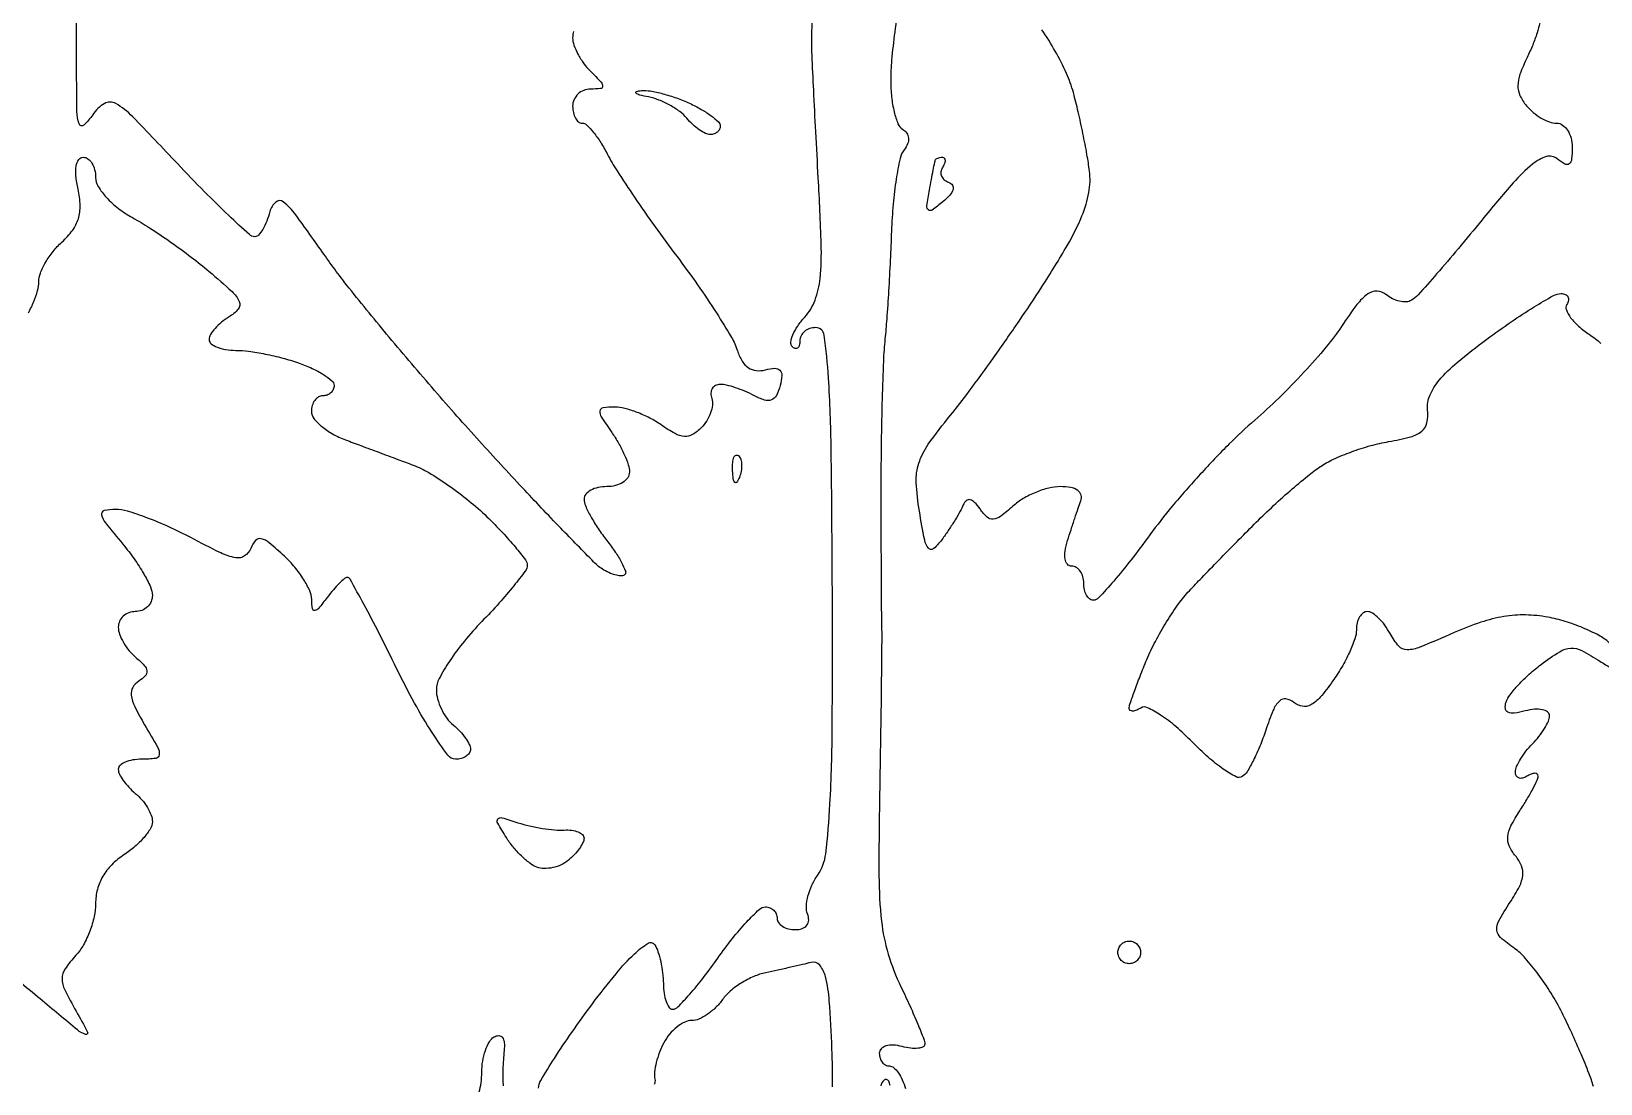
# Model space of a CAD drawing. Extents: x 0 to 102, y 0 to 135.
# Drawn here: x 29.55 to 41.24, y 35.82 to 43.66 of the extents above; entities that cross this region are included whole.
import ezdxf

# ---------------------------------------------------------------- set-up
doc = ezdxf.new("R2010")
doc.units = 0
doc.header["$MEASUREMENT"] = 0

msp = doc.modelspace()

# ---------------------------------------------------------------- linework, layer by layer
for points in [[(33.3324, 35.790582, -0.13631), (33.348091, 35.847068, -0.006824), (33.450293, 36.011707, -0.010555), (33.579981, 36.20527, -0.007407), (33.733738, 36.417832, -0.011528), (33.909323, 36.642167, -0.031388), (34.046723, 36.789684, -0.047762), (34.147523, 36.868349, -0.414393), (34.197743, 36.8572, -0.062143), (34.22193, 36.806154, -0.025117), (34.242381, 36.731719, -0.024384), (34.256603, 36.648453, -0.028407), (34.261705, 36.56835, 0.034101), (34.267182, 36.495441, 0.051904), (34.282687, 36.433915, 0.067286), (34.305009, 36.391553, 0.242458), (34.331314, 36.378, 0.202617), (34.36977, 36.394251, 0.011769), (34.458387, 36.489831, 0.016345), (34.560197, 36.612837, 0.01118), (34.667971, 36.7587, -0.014109), (34.777051, 36.904535, -0.019908), (34.882851, 37.027569, -0.016529), (34.975606, 37.120753, -0.190933), (35.022657, 37.1394, -0.096973), (35.055611, 37.132948, -0.097435), (35.083637, 37.114549, -0.098416), (35.102402, 37.087084, -0.101142), (35.109, 37.0548, 0.157984), (35.119456, 37.022533, 0.097154), (35.148936, 36.995051, 0.07906), (35.192962, 36.976497, 0.060338), (35.244951, 36.9702, 0.079379), (35.296663, 36.978462, 0.149544), (35.330905, 37.002585, 0.161602), (35.344204, 37.040213, 0.096728), (35.335933, 37.087388, -0.107237), (35.32715, 37.144441, -0.047772), (35.339055, 37.219952, -0.044299), (35.36761, 37.300574, -0.045552), (35.40971, 37.374108, 0.124022), (35.471433, 37.536011, 0.016334), (35.502809, 37.905203, 0.011578), (35.519651, 38.48661, 0.002463), (35.52054, 39.498821, 0.00206), (35.511999, 40.544546, 0.012907), (35.491641, 41.078627, 0.017055), (35.460321, 41.397147, 0.376024), (35.395413, 41.454, 0.082832), (35.350647, 41.446533, 0.092586), (35.312631, 41.425007, 0.100605), (35.287211, 41.392946, 0.118008), (35.2782, 41.3553, -0.057674), (35.274268, 41.321326, -0.173341), (35.261785, 41.302008, -0.253183), (35.243567, 41.299108, -0.112299), (35.222319, 41.312481, -0.236294), (35.211326, 41.345507, -0.064071), (35.226498, 41.400176, -0.050464), (35.262192, 41.465585, -0.03381), (35.315019, 41.532544, 0.094494), (35.391578, 41.658221, 0.065572), (35.429228, 41.820668, 0.032504), (35.437382, 42.076924, 0.005416), (35.415694, 42.569413, -0.000603), (35.397252, 42.912937, -0.00082), (35.38149, 43.223025, -0.000541), (35.368962, 43.483474, -0.009265), (35.366528, 43.569, -0.012382), (35.367837, 43.657177, -0.000535), (35.380412, 43.966193, -0.000913)], [(33.592472, 43.660548, 0.064795), (33.5862, 43.61235, 0.086115), (33.595543, 43.558505, 0.036795), (33.625252, 43.491469, 0.035009), (33.668269, 43.422965, 0.038692), (33.719143, 43.363543, -0.008694), (33.797847, 43.282053, -0.18989), (33.809786, 43.25175, -0.385629), (33.793968, 43.234291, -0.024648), (33.719143, 43.2306, 0.094386), (33.668397, 43.220935, 0.09673), (33.625252, 43.193323, 0.098961), (33.596371, 43.152121, 0.103894), (33.5862, 43.1037, 0.05344), (33.591404, 43.055151, 0.073221), (33.606852, 43.014077, 0.093006), (33.629676, 42.986501, 0.175242), (33.656504, 42.9768, -0.193455), (33.690903, 42.962973, -0.030696), (33.741186, 42.908459, -0.030219), (33.795252, 42.833245, -0.0223), (33.846057, 42.74415, 0.024848), (33.916955, 42.621277, 0.00602), (34.0465, 42.425715, 0.006161), (34.200743, 42.204756, 0.006091), (34.360962, 41.986815, -0.008741), (34.516653, 41.772663, -0.010091), (34.657269, 41.563087, -0.009255), (34.769192, 41.381465, -0.056669), (34.814065, 41.28113, 0.057835), (34.848536, 41.204531, 0.108893), (34.894807, 41.155392, 0.124522), (34.952838, 41.13416, 0.089932), (35.021831, 41.139441, -0.048222), (35.092801, 41.150851, -0.224298), (35.130329, 41.135938, -0.211726), (35.143964, 41.096639, -0.043139), (35.131237, 41.022296, -0.051859), (35.103441, 40.948316, -0.18869), (35.066874, 40.915276, -0.172747), (35.015283, 40.914262, -0.04226), (34.936023, 40.948421, 0.022989), (34.869814, 40.980031, 0.020557), (34.798493, 41.006742, 0.021065), (34.732419, 41.025394, 0.058315), (34.684512, 41.031, 0.11837), (34.650236, 41.02277, 0.142093), (34.626137, 41.000158, 0.127945), (34.616325, 40.96609, 0.087133), (34.622298, 40.926005, -0.107633), (34.627511, 40.877615, -0.05841), (34.61417, 40.819007, -0.054177), (34.585643, 40.759764, -0.057161), (34.545481, 40.709195, -0.063173), (34.479083, 40.657746, -0.151337), (34.419112, 40.643537, -0.110551), (34.34926, 40.664226, -0.025718), (34.244909, 40.72959, 0.033488), (34.161251, 40.780199, 0.027536), (34.066017, 40.822963, 0.028383), (33.973838, 40.852516, 0.063458), (33.900979, 40.8618, 0.031128), (33.813135, 40.856326, 0.343114), (33.789788, 40.832973, 0.17572), (33.799612, 40.789784, 0.009863), (33.877503, 40.673776, -0.024165), (33.927909, 40.593856, -0.023973), (33.970514, 40.509237, -0.024662), (34.000464, 40.431832, -0.080139), (34.0092, 40.377676, -0.154231), (33.996176, 40.336458, -0.097879), (33.959497, 40.301347, -0.080347), (33.904697, 40.277655, -0.06201), (33.84, 40.2696, 0.052648), (33.775265, 40.262765, 0.072495), (33.720502, 40.242456, 0.092396), (33.68372, 40.212459, 0.177425), (33.6708, 40.177194, 0.104882), (33.681207, 40.128128, 0.021478), (33.720851, 40.048303, 0.021738), (33.77596, 39.957885, 0.018921), (33.841185, 39.868179, -0.01778), (33.903798, 39.782476, -0.027976), (33.950609, 39.704289, -0.026838), (33.979844, 39.640522, -0.298849), (33.97443, 39.61443, -0.197385), (33.951991, 39.605058, -0.055493), (33.913476, 39.609117, -0.04687), (33.86706, 39.623961, -0.03475), (33.81908, 39.648495, -0.062881), (33.743813, 39.70785, -0.002481), (33.498361, 39.959722, -0.004358), (33.211266, 40.262502, -0.003062), (32.893268, 40.608, -0.005725), (32.558214, 40.985121, -0.005133), (32.219315, 41.383675, -0.005152), (31.922469, 41.747688, -0.016036), (31.733037, 42.001196, 0.00526), (31.523999, 42.293888, 0.06801), (31.431161, 42.3903, 0.362756), (31.374585, 42.388743, 0.148967), (31.331336, 42.318446, -0.029799), (31.307894, 42.24659, -0.041474), (31.277998, 42.185921, -0.047714), (31.246445, 42.143194, -0.212972), (31.218667, 42.1308, -0.187371), (31.178494, 42.146402, -0.00415), (31.023331, 42.290718, -0.008838), (30.843851, 42.466562, -0.005788), (30.643002, 42.675201, 0.004016), (30.308257, 43.025403, 0.069235), (30.183554, 43.122521, 0.270956), (30.098146, 43.122028, 0.112895), (30.011467, 43.039674, -0.057963), (29.94573, 42.961934, -0.543952), (29.910726, 42.970623, -0.079258), (29.89438, 43.064201, -0.003685), (29.892, 43.387198), (29.892, 43.91465)], [(36.017652, 43.881955, 0.008695), (35.984823, 43.655276, 0.008803), (35.961927, 43.445722, 0.02281), (35.955, 43.29395, 0.026753), (35.961512, 43.172336, 0.033346), (35.981058, 43.060911, 0.03536), (36.009401, 42.972736, 0.16023), (36.043708, 42.931961, -0.104138), (36.074638, 42.902499, -0.131944), (36.087743, 42.865426, -0.116266), (36.081175, 42.823137, -0.069684), (36.05558, 42.778918, 0.112708), (36.024596, 42.712998, 0.014919), (35.996034, 42.560444, 0.016676), (35.973275, 42.374655, 0.013287), (35.960768, 42.1731, -0.003369), (35.951659, 41.957058, -0.002809), (35.939143, 41.727628, -0.002835), (35.925319, 41.517781, -0.00771), (35.912397, 41.3694, 0.015275), (35.900611, 41.2054, 0.00339), (35.89093, 40.924193, 0.003519), (35.884232, 40.599011, 0.003388), (35.881999, 40.2696, 0.000552), (35.882354, 39.946384, 0.000647), (35.883426, 39.639859, 0.000569), (35.884962, 39.380765, 0.003986), (35.886862, 39.2544, -0.007848), (35.887844, 39.120119, -0.000748), (35.884605, 38.792277, -0.000955), (35.879411, 38.401398, -0.000753), (35.872343, 37.978216, 0.005256), (35.867663, 37.370102, 0.02685), (35.886742, 37.032784, 0.04526), (35.936481, 36.788227, 0.039763), (36.030878, 36.545275, -0.005994), (36.099032, 36.399785, -0.008248), (36.156535, 36.267338, -0.005621), (36.201431, 36.15554, -0.092922), (36.2088, 36.11623, -0.29247), (36.196072, 36.096331, -0.083996), (36.159098, 36.086295, -0.056247), (36.104462, 36.08711, -0.032133), (36.0396, 36.099687, 0.049804), (35.974072, 36.11001, 0.086529), (35.919525, 36.10366, 0.126717), (35.883833, 36.082235, 0.197013), (35.8704, 36.049467, 0.077594), (35.876034, 36.013379, 0.090126), (35.892353, 35.98275, 0.100778), (35.916632, 35.962274, 0.125591), (35.945133, 35.955, -0.181596), (35.976952, 35.94305, -0.059916), (36.010911, 35.905298, -0.050447), (36.041676, 35.85056, -0.038887), (36.064113, 35.7858, -0.040966)], [(40.79031, 43.724537, -0.018515), (40.769061, 43.648398, -0.019709), (40.736529, 43.558887, -0.016052), (40.694926, 43.465755, 0.024967), (40.642059, 43.341507, 0.085234), (40.626185, 43.2554, 0.113201), (40.641906, 43.182777, 0.063608), (40.690521, 43.106205, 0.047337), (40.740226, 43.056692, 0.041244), (40.800604, 43.014813, 0.043364), (40.862062, 42.986081, 0.087884), (40.914459, 42.9768, -0.151959), (40.958904, 42.962973, -0.098283), (40.996766, 42.924055, -0.081129), (41.022307, 42.865895, -0.063057), (41.031, 42.797241, -0.024538), (41.026635, 42.708358, -0.208916), (41.007585, 42.674305, -0.299611), (40.974998, 42.67213, -0.044323), (40.91795, 42.711505, 0.252853), (40.838695, 42.727357, 0.096793), (40.736264, 42.672602, 0.04277), (40.591138, 42.532053, 0.008577), (40.359353, 42.256182, -0.004044), (40.182879, 42.042234, -0.005637), (40.021301, 41.853895, -0.003541), (39.882888, 41.698426, -0.070796), (39.834197, 41.657835, -0.127235), (39.795499, 41.645844, -0.067698), (39.745217, 41.650272, -0.060467), (39.691645, 41.669453, -0.057093), (39.643076, 41.701181, 0.169134), (39.577125, 41.725826, 0.163172), (39.508993, 41.704679, 0.074683), (39.427591, 41.625184, 0.015891), (39.312814, 41.463176, -0.028102), (39.198951, 41.310499, -0.012429), (39.032663, 41.121605, -0.012256), (38.846093, 40.929662, -0.016145), (38.666289, 40.764562, 0.0192), (38.476969, 40.588581, 0.010836), (38.26056, 40.361723, 0.010804), (38.051858, 40.123074, 0.017396), (37.885791, 39.91005, -0.008796), (37.74556, 39.723641, -0.013198), (37.616139, 39.566495, -0.008053), (37.503834, 39.441367, -0.208767), (37.463135, 39.4236, -0.176043), (37.436447, 39.433297, -0.092784), (37.413743, 39.460877, -0.072954), (37.398375, 39.50195, -0.053147), (37.3932, 39.5505, 0.069441), (37.386431, 39.599001, 0.085494), (37.366674, 39.640123, 0.100025), (37.337334, 39.667618, 0.13928), (37.302899, 39.6774, -0.216017), (37.270912, 39.691896, -0.140908), (37.253371, 39.729171, -0.081272), (37.253511, 39.789312, -0.034756), (37.272208, 39.86775, -0.002737), (37.297944, 39.94838, -0.002324), (37.325982, 40.033249, -0.002342), (37.352238, 40.1103, -0.006595), (37.371561, 40.16385, 0.160529), (37.373339, 40.207065, 0.173924), (37.348882, 40.241207, 0.10801), (37.296278, 40.262805, 0.043631), (37.218563, 40.2696, 0.061145), (37.133116, 40.259111, 0.03629), (37.035477, 40.227098, 0.035823), (36.941279, 40.180313, 0.050784), (36.865947, 40.124914, -0.021187), (36.773912, 40.048459, -0.142191), (36.719053, 40.027286, -0.211067), (36.673004, 40.043068, -0.054335), (36.620195, 40.103764, 0.038987), (36.580351, 40.152495, 0.144282), (36.54626, 40.172054, 0.24345), (36.517962, 40.165029, 0.114616), (36.495408, 40.133547, -0.029265), (36.472837, 40.087048, -0.009736), (36.43455, 40.021688, -0.009655), (36.389227, 39.950771, -0.010847), (36.342872, 39.884402, -0.044982), (36.276298, 39.808691, -0.428669), (36.237709, 39.810635, -0.129753), (36.208197, 39.871348, -0.006755), (36.168816, 40.086692, -0.029249), (36.145392, 40.300965, -0.091268), (36.164359, 40.444229, -0.076593), (36.235193, 40.584875, -0.016691), (36.400559, 40.801137, 0.01214), (36.539615, 40.979602, 0.004908), (36.720897, 41.229376, 0.004853), (36.910821, 41.502103, 0.006142), (37.080784, 41.757986, 0.011207), (37.270885, 42.06693, 0.034649), (37.379592, 42.286381, 0.051862), (37.431142, 42.461021, 0.077476), (37.43571, 42.619822, 0.012928), (37.416867, 42.743046, 0.006284), (37.386763, 42.899436, 0.006228), (37.351334, 43.061534, 0.008938), (37.315602, 43.204136, 0.040337), (37.264217, 43.347561, 0.022643), (37.180339, 43.512713, 0.02247), (37.079895, 43.672875, 0.033886)], [(29.533335, 41.564466, 0.029371), (29.573513, 41.648401, 0.030337), (29.60125, 41.730157, 0.066702), (29.61, 41.795458, -0.092896), (29.622128, 41.860171, -0.039265), (29.660644, 41.940107, -0.037098), (29.716434, 42.021366, -0.039874), (29.782405, 42.0914, 0.049586), (29.861255, 42.178427, 0.085422), (29.905121, 42.265511, 0.083267), (29.917978, 42.363829, 0.045053), (29.902583, 42.485212, -0.028674), (29.886766, 42.583933, -0.06622), (29.889068, 42.658874, -0.112994), (29.908165, 42.7056, -0.244127), (29.941678, 42.723, -0.161129), (29.976511, 42.711476, -0.096494), (30.006174, 42.678949, -0.077984), (30.02621, 42.63039, -0.058988), (30.033, 42.573038, 0.137956), (30.052147, 42.504964, 0.048479), (30.113767, 42.423102, 0.043646), (30.202742, 42.341626, 0.0388), (30.30795, 42.273202, -0.018813), (30.434422, 42.197958, -0.009354), (30.589113, 42.093704, -0.009271), (30.745582, 41.979555, -0.013446), (30.879, 41.87261, -0.009526), (31.049948, 41.722179, -0.104932), (31.10275, 41.648375, -0.2821), (31.094931, 41.592084, -0.086677), (31.02705, 41.533743, 0.036912), (30.970397, 41.494077, 0.041381), (30.92249, 41.44787, 0.04557), (30.889213, 41.402198, 0.135469), (30.879, 41.365196, 0.224798), (30.893576, 41.334415, 0.075679), (30.93742, 41.308416, 0.057576), (31.00172, 41.29068, 0.038549), (31.077876, 41.2848, -0.034061), (31.172892, 41.27832, -0.015207), (31.296594, 41.257518, -0.014972), (31.426613, 41.227492, -0.019635), (31.543176, 41.191924, -0.023911), (31.645217, 41.150783, -0.033702), (31.731338, 41.10391, -0.035716), (31.793383, 41.057983, -0.218946), (31.8096, 41.022724, -0.11006), (31.803112, 40.993607, -0.099907), (31.784749, 40.96882, -0.095011), (31.7573, 40.952196, -0.089011), (31.725, 40.9464, 0.136734), (31.692739, 40.937409, 0.10026), (31.665251, 40.912138, 0.086366), (31.646748, 40.874338, 0.070847), (31.6404, 40.829764, 0.166926), (31.658063, 40.778331, 0.053665), (31.714954, 40.719523, 0.046645), (31.797067, 40.663163, 0.037667), (31.8942, 40.618264, 0.000046), (32.009448, 40.575199, 0.000028), (32.146766, 40.523911, 0.000028), (32.283685, 40.472789, 0.000048), (32.397599, 40.430277, -0.044976), (32.514328, 40.374323, -0.018415), (32.662091, 40.278836, -0.018044), (32.814226, 40.163993, -0.022024), (32.947499, 40.045504, -0.011202), (33.062534, 39.928663, -0.015668), (33.159586, 39.818869, -0.011967), (33.234101, 39.724546, -0.16258), (33.2478, 39.683529, -0.161945), (33.233718, 39.641192, -0.009287), (33.148395, 39.531431, -0.013387), (33.039044, 39.403207, -0.009379), (32.9094, 39.264504, 0.020869), (32.779853, 39.119361, 0.024706), (32.670405, 38.971605, 0.024676), (32.5917, 38.839948, 0.12298), (32.571, 38.757062, 0.067594), (32.580303, 38.688564, 0.044534), (32.608277, 38.614012, 0.044276), (32.649325, 38.544983, 0.06336), (32.6979, 38.493, -0.031583), (32.746465, 38.447222, -0.034151), (32.787523, 38.396811, -0.036411), (32.816261, 38.349133, -0.117955), (32.8248, 38.313441, -0.146438), (32.816326, 38.285129, -0.099153), (32.792499, 38.261008, -0.08303), (32.756875, 38.244749, -0.065719), (32.714839, 38.2392, -0.239399), (32.65711, 38.268521, -0.013625), (32.540248, 38.43801, -0.018422), (32.409317, 38.656657, -0.012268), (32.2749, 38.916, 0.004155), (32.145718, 39.175463, 0.0067), (32.03093, 39.39399, 0.00199), (31.928879, 39.580331, 0.272932), (31.907738, 39.5928, 0.179375), (31.887455, 39.585282, 0.017587), (31.848463, 39.54931, 0.020488), (31.803925, 39.501458, 0.014817), (31.758167, 39.44475, -0.00959), (31.692972, 39.362202, -0.1912), (31.665365, 39.34693, -0.414576), (31.648209, 39.360206, -0.026515), (31.643091, 39.430003, 0.102428), (31.628464, 39.494109, 0.033786), (31.582238, 39.579531, 0.032011), (31.516713, 39.669862, 0.031271), (31.439712, 39.751842, 0.014125), (31.327062, 39.851834, 0.118303), (31.266569, 39.88197, 0.275894), (31.224324, 39.868357, 0.088799), (31.188876, 39.809694, -0.158425), (31.143266, 39.753366, -0.190573), (31.076924, 39.739967, -0.068908), (30.965328, 39.776324, -0.009037), (30.742464, 39.889704, 0.015512), (30.578716, 39.970358, 0.016755), (30.414392, 40.038508, 0.016481), (30.270187, 40.087367, 0.073562), (30.182079, 40.1004, 0.056192), (30.097647, 40.090881, 0.409342), (30.077748, 40.059782, 0.116908), (30.105898, 40.000085, 0.006529), (30.23698, 39.840109, -0.020784), (30.320819, 39.731623, -0.023583), (30.391663, 39.620908, -0.023679), (30.442363, 39.522254, -0.107251), (30.456, 39.459409, -0.104534), (30.446289, 39.413465, -0.099077), (30.418723, 39.37437, -0.09656), (30.37754, 39.348168, -0.093802), (30.3291, 39.339, 0.090674), (30.280653, 39.330141, 0.09558), (30.239477, 39.304766, 0.099644), (30.211925, 39.266922, 0.108083), (30.2022, 39.222459, 0.088648), (30.211578, 39.169977, 0.043254), (30.240653, 39.108238, 0.041091), (30.283017, 39.047458, 0.046841), (30.333104, 38.997277, -0.029839), (30.395696, 38.938687, -0.160016), (30.41539, 38.897007, -0.225632), (30.403231, 38.860288, -0.063492), (30.355051, 38.821296, 0.128716), (30.310257, 38.77428, 0.160627), (30.299127, 38.71534, 0.082884), (30.324893, 38.631238, 0.017725), (30.398129, 38.496578, -0.006311), (30.495677, 38.326579, -0.149443), (30.507154, 38.273156, -0.354616), (30.480625, 38.245611, -0.030662), (30.376183, 38.2392, 0.040759), (30.309568, 38.233761, 0.060167), (30.253307, 38.217392, 0.079119), (30.215083, 38.193361, 0.216191), (30.2022, 38.164959, 0.117955), (30.210739, 38.129267, 0.036411), (30.239477, 38.081589, 0.034151), (30.280535, 38.031178, 0.031583), (30.3291, 37.9854, -0.044487), (30.377655, 37.937209, -0.040305), (30.418723, 37.879644, -0.042653), (30.446962, 37.821757, -0.092412), (30.456, 37.773271, -0.13817), (30.441781, 37.722797, -0.040561), (30.393872, 37.657128, -0.037354), (30.325444, 37.588786, -0.032525), (30.2445, 37.52788, 0.051919), (30.153745, 37.453919, 0.063899), (30.087199, 37.3674, 0.066864), (30.046788, 37.270332, 0.065333), (30.033, 37.165261, -0.054425), (30.022348, 37.067688, -0.036141), (29.990149, 36.959684, -0.036268), (29.943003, 36.858092, -0.057204), (29.887123, 36.780031, 0.033622), (29.805956, 36.677231, 0.152115), (29.783698, 36.605076, 0.114654), (29.803234, 36.522022, 0.015425), (29.888252, 36.362697, -0.010985), (29.973095, 36.207043, -0.675296), (29.958013, 36.189525, -0.090831), (29.898169, 36.222928, -0.001696), (29.620538, 36.453777, 0.005724), (29.457869, 36.586834, 0.008556)], [(41.30595, 39.10723, 0.059502), (41.227604, 39.162278, 0.02479), (41.110742, 39.217874, 0.024102), (40.978316, 39.265658, 0.028674), (40.849312, 39.297332, 0.041457), (40.683652, 39.314048, 0.045242), (40.522388, 39.3023, 0.04015), (40.350472, 39.259609, 0.023208), (40.15171, 39.182501, -0.006417), (39.89698, 39.073709, -0.093892), (39.801749, 39.054051, -0.2202), (39.739125, 39.081804, -0.057254), (39.674772, 39.174711, 0.035734), (39.635105, 39.237583, 0.041744), (39.588698, 39.29074, 0.046369), (39.542657, 39.327742, 0.147123), (39.505223, 39.339, 0.162168), (39.474089, 39.328629, 0.096266), (39.447577, 39.299347, 0.07763), (39.429667, 39.255637, 0.058552), (39.4236, 39.20401, -0.084276), (39.411984, 39.135586, -0.0241), (39.371472, 39.035466, -0.023528), (39.314064, 38.925125, -0.023002), (39.246143, 38.819804, -0.021954), (39.153301, 38.700837, -0.091461), (39.08298, 38.643761, -0.169619), (39.020759, 38.633506, -0.130746), (38.957877, 38.662551, 0.135639), (38.899172, 38.688985, 0.237472), (38.849615, 38.672955, 0.100855), (38.803164, 38.603671, 0.017704), (38.748462, 38.455736, -0.016847), (38.705114, 38.337885, -0.020507), (38.656399, 38.230865, -0.019516), (38.608939, 38.145457, -0.118296), (38.573524, 38.109781, -0.267116), (38.527293, 38.108323, -0.028826), (38.432424, 38.166245, -0.029276), (38.319644, 38.254558, -0.0193), (38.200374, 38.368247, 0.021751), (38.080408, 38.481483, 0.032495), (37.96549, 38.568497, 0.033949), (37.868437, 38.623455, 0.255594), (37.817578, 38.620751, -0.040906), (37.784584, 38.603916, -0.088653), (37.756856, 38.597914, -0.165675), (37.738976, 38.603289, -0.242179), (37.7316, 38.617624, -0.081553), (37.736969, 38.650321, -0.004837), (37.770064, 38.745338, -0.007182), (37.812384, 38.858041, -0.005229), (37.862542, 38.982167, -0.023439), (37.926267, 39.117056, -0.016558), (38.009747, 39.262406, -0.016759), (38.099003, 39.396301, -0.033524), (38.179792, 39.494486, -0.003023), (38.271802, 39.590989, -0.001224), (38.398351, 39.721479, -0.001211), (38.535191, 39.861211, -0.00154), (38.6622, 39.989486, -0.009535), (38.790054, 40.113018, -0.008137), (38.929375, 40.238418, -0.008222), (39.059834, 40.348335, -0.022971), (39.155932, 40.419551, -0.040748), (39.253684, 40.474279, -0.019638), (39.386563, 40.528847, -0.019327), (39.530389, 40.575194, -0.026207), (39.663532, 40.605064, 0.022183), (39.826621, 40.640276, 0.107709), (39.910432, 40.683018, 0.170548), (39.948712, 40.74591, 0.079127), (39.95365, 40.842654, -0.131184), (39.970139, 40.94891, -0.070938), (40.040529, 41.062071, -0.044725), (40.174099, 41.195081, -0.014413), (40.394188, 41.367692, -0.008976), (40.577329, 41.497971, -0.01236), (40.746715, 41.607893, -0.009064), (40.890646, 41.692764, -0.129379), (40.94778, 41.7078, -0.09724), (40.979482, 41.701576, -0.174835), (40.998922, 41.684041, -0.170747), (41.002957, 41.657784, -0.092217), (40.990997, 41.626917, 0.235622), (40.987252, 41.585772, 0.067528), (41.019248, 41.52815, 0.052408), (41.078153, 41.464468, 0.034911), (41.157367, 41.40427, -0.041477), (41.244589, 41.336163, -0.067405)], [(41.189265, 35.800737, 0.022228), (41.155401, 35.90004, 0.007218), (41.096777, 36.043661, 0.007179), (41.026943, 36.201593, 0.008019), (40.955042, 36.351689, 0.022861), (40.874354, 36.496456, 0.020656), (40.778187, 36.63839, 0.021165), (40.681391, 36.758303, 0.059653), (40.601261, 36.830038, -0.02767), (40.498085, 36.911166, -0.190774), (40.469333, 36.967474, -0.153664), (40.483718, 37.035017, -0.016315), (40.568449, 37.174023, 0.024907), (40.63802, 37.292697, 0.091919), (40.663354, 37.37544, 0.129386), (40.65317, 37.445896, 0.073087), (40.608, 37.5201, -0.069397), (40.562453, 37.593702, -0.128622), (40.55135, 37.662615, -0.094703), (40.574713, 37.742378, -0.02657), (40.640293, 37.8551, 0.010188), (40.692725, 37.938793, 0.013343), (40.736983, 38.017435, 0.010884), (40.770444, 38.084272, 0.111049), (40.7772, 38.114316, 0.236057), (40.769945, 38.128826, 0.168408), (40.752349, 38.13446, 0.090847), (40.725064, 38.128786, 0.041863), (40.6926, 38.1123, -0.075564), (40.660246, 38.098516, -0.152639), (40.632851, 38.099916, -0.18701), (40.614721, 38.115937, -0.119897), (40.608, 38.143564, -0.103496), (40.616519, 38.18428, -0.032537), (40.645277, 38.239848, -0.030932), (40.686335, 38.299291, -0.029781), (40.7349, 38.354014, 0.029502), (40.783466, 38.408676, 0.030775), (40.824523, 38.467937, 0.032354), (40.853298, 38.523252, 0.104122), (40.8618, 38.563637, 0.241508), (40.84756, 38.591398, 0.10758), (40.80877, 38.608192, 0.071201), (40.750442, 38.611233, 0.041448), (40.681274, 38.599151, -0.030067), (40.599151, 38.582874, -0.143472), (40.552364, 38.589919, -0.267402), (40.533003, 38.6174, -0.103603), (40.538558, 38.665374, -0.08392), (40.567631, 38.719985, -0.023282), (40.630613, 38.794276, -0.022815), (40.710907, 38.872983, -0.022121), (40.798842, 38.944905, -0.020637), (40.938132, 39.04021, -0.126509), (41.020425, 39.066309, -0.134979), (41.102486, 39.048569, -0.024703), (41.237657, 38.969252, 0.022511), (41.320713, 38.920026, 0.04607)], [(35.521367, 35.799125, 0.014852), (35.51762, 36.082788, 0.006719), (35.497506, 36.439366, 0.041832), (35.469562, 36.620096, 0.116321), (35.426293, 36.705569, 0.288618), (35.362249, 36.725986, -0.005454), (35.299227, 36.7104, -0.002066), (35.210887, 36.689958, -0.002046), (35.114634, 36.668517, -0.002497), (35.0244, 36.649275, 0.05118), (34.93532, 36.620999, 0.036505), (34.842555, 36.572395, 0.037037), (34.760047, 36.512283, 0.062692), (34.702353, 36.449339, -0.045876), (34.651243, 36.38968, -0.043596), (34.589286, 36.339207, -0.04674), (34.526273, 36.304533, -0.102769), (34.472679, 36.2934, 0.11375), (34.420603, 36.281397, 0.055108), (34.362485, 36.244704, 0.050545), (34.307609, 36.191036, 0.051077), (34.264834, 36.127627, 0.032485), (34.232523, 36.056509, 0.03006), (34.208725, 35.979955, 0.031395), (34.195957, 35.9092, 0.081835), (34.198408, 35.857702, -0.160836), (34.193839, 35.815594, -0.100317)], [(32.889152, 35.761861, 0.04892), (32.904384, 35.828598, 0.031671), (32.9094, 35.907707, -0.040583), (32.916164, 35.9909, -0.043141), (32.936274, 36.070162, -0.047295), (32.965742, 36.134548, -0.124), (33.000884, 36.170755, -0.134082), (33.036153, 36.181164, -0.242663), (33.062514, 36.168244, -0.141643), (33.076624, 36.130478, -0.045395), (33.075742, 36.069998, 0.011146), (33.070087, 36.002032, 0.008641), (33.066862, 35.927842, 0.008751), (33.066261, 35.858489, 0.02076), (33.068858, 35.80695, 0.114825)], [(35.951479, 35.808324, 0.095264), (35.939953, 35.842134, 0.230051), (35.923013, 35.853725, 0.237631), (35.903775, 35.847375, 0.144152), (35.881954, 35.807344, 0.009873)]]:
    msp.add_lwpolyline(points, format="xyb")
for points in [[(34.098084, 43.219079, -0.064235), (34.16396, 43.216397, -0.021946), (34.257621, 43.196152, -0.0214), (34.360167, 43.16448, -0.023111), (34.456974, 43.12485, -0.021283), (34.544232, 43.079717, -0.02945), (34.617985, 43.031526, -0.029465), (34.671834, 42.986484, -0.203987), (34.68534, 42.95565, -0.116629), (34.679882, 42.931449, -0.101643), (34.663998, 42.910838, -0.094079), (34.64006, 42.897006, -0.084296), (34.611759, 42.8922, -0.115034), (34.576311, 42.900465, -0.037286), (34.529627, 42.927985, -0.034904), (34.480581, 42.967402, -0.032841), (34.436415, 43.014021, 0.059939), (34.384386, 43.063308, 0.033442), (34.310901, 43.11059, 0.03286), (34.229043, 43.149046, 0.045339), (34.151106, 43.1717, -0.014368), (34.085965, 43.186335, -0.120458), (34.059546, 43.200409, -0.582349), (34.062043, 43.21195, -0.053899)], [(36.340693, 42.723, -0.22806), (36.354467, 42.716372, -0.171839), (36.360046, 42.700271, -0.093821), (36.355145, 42.675314, -0.04317), (36.340166, 42.645626, 0.112987), (36.32928, 42.613694, 0.127672), (36.334124, 42.581736, 0.119839), (36.354376, 42.554703, 0.09215), (36.38675, 42.536783, -0.166692), (36.415119, 42.515123, -0.22246), (36.419916, 42.483507, -0.113005), (36.396326, 42.441559, -0.035198), (36.343774, 42.391301, -0.016551), (36.264007, 42.329441, -0.349701), (36.235955, 42.33074, -0.252881), (36.224543, 42.361403, -0.010847), (36.243611, 42.478993, -0.001062), (36.258326, 42.557809, -0.001519), (36.271741, 42.627661, -0.000821), (36.283369, 42.686711, -0.02322), (36.287113, 42.70185, -0.166889), (36.292902, 42.709964, -0.061188), (36.305446, 42.716787, -0.052088), (36.322132, 42.721439, -0.041975)], [(34.821712, 40.500487, -0.126455), (34.838061, 40.472829, -0.060344), (34.844758, 40.431772, -0.05415), (34.841592, 40.384603, -0.051402), (34.828391, 40.338337, -0.054073), (34.809648, 40.303087, -0.470617), (34.79423, 40.301628, -0.168741), (34.782274, 40.326311, -0.018894), (34.777279, 40.38945, -0.028489), (34.778209, 40.448347, -0.077125), (34.787576, 40.488954, -0.208169), (34.803197, 40.504397, -0.296942)], [(33.179015, 37.766792, 0.022557), (33.264774, 37.742883, 0.017066), (33.360707, 37.724169, 0.017348), (33.452165, 37.712785, 0.037893), (33.52275, 37.71184, -0.044624), (33.57943, 37.710319, -0.066977), (33.62731, 37.698105, -0.090247), (33.659548, 37.677735, -0.209815), (33.6708, 37.652101, -0.116894), (33.662959, 37.61902, -0.036733), (33.636673, 37.575059, -0.034425), (33.599083, 37.528684, -0.032035), (33.554623, 37.486699, -0.065522), (33.501402, 37.453194, -0.054236), (33.437824, 37.431938, -0.056237), (33.373987, 37.425409, -0.08923), (33.320153, 37.435674, -0.071437), (33.267083, 37.465292, -0.02942), (33.204512, 37.519128, -0.028367), (33.143122, 37.585721, -0.03246), (33.092595, 37.656028, -0.009966), (33.027885, 37.764394, -0.304125), (33.030048, 37.79435, -0.305281), (33.058548, 37.803657, -0.010014)], [(37.7316, 36.8856, -0.099038), (37.763887, 36.879141, -0.097945), (37.791349, 36.860749, -0.097945), (37.809741, 36.833287, -0.099038), (37.8162, 36.801, -0.099038), (37.809741, 36.768713, -0.097945), (37.791349, 36.741251, -0.097945), (37.763887, 36.722859, -0.099038), (37.7316, 36.7164, -0.099038), (37.699313, 36.722859, -0.097945), (37.671851, 36.741251, -0.097945), (37.653459, 36.768713, -0.099038), (37.647, 36.801, -0.099038), (37.653459, 36.833287, -0.097945), (37.671851, 36.860749, -0.097945), (37.699313, 36.879141, -0.099038)]]:
    msp.add_lwpolyline(points, format="xyb", close=True)

doc.saveas('drawing.dxf')
